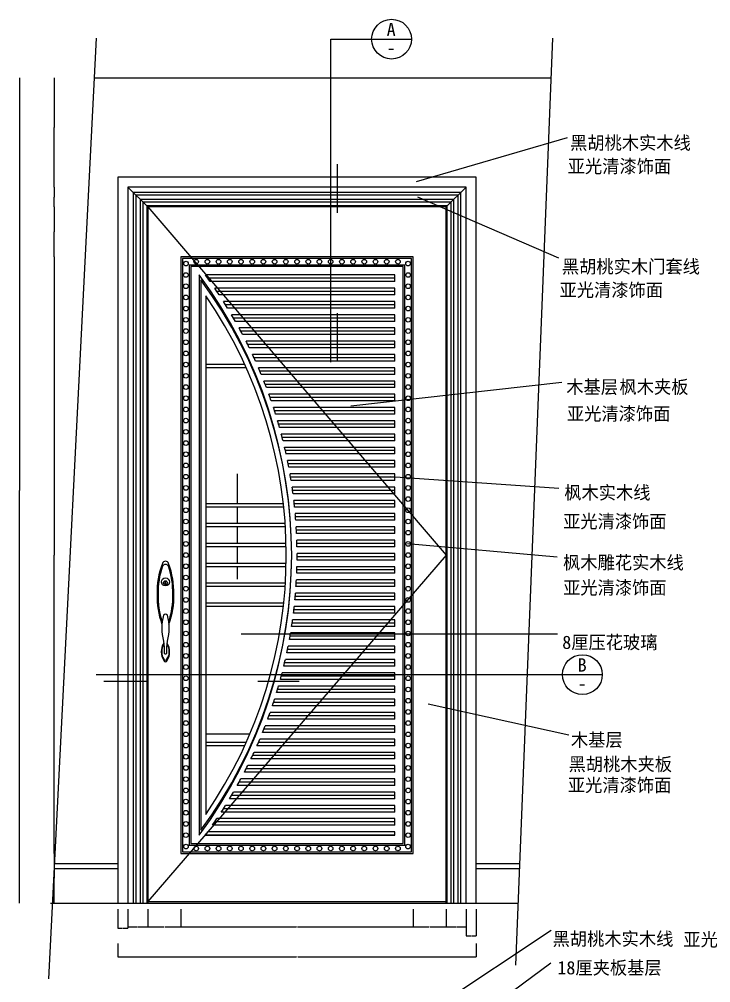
# Model space of a CAD drawing. Header units: metres. Extents: x 136 to 3593, y 168 to 4706.
# Drawn here: x 136 to 2221, y 1800 to 4706 of the extents above; entities that cross this region are included whole.
import ezdxf

# ---------------------------------------------------------------- set-up
doc = ezdxf.new("R2010")
doc.units = ezdxf.units.M
for name, color, linetype in [('2', 2, 'Continuous'), ('3', 3, 'Continuous'), ('4', 4, 'Continuous'), ('7', 7, 'Continuous'), ('BH', 3, 'Continuous'), ('DIM', 3, 'Continuous'), ('TEXT', 3, 'Continuous')]:
    doc.layers.add(name, color=color, linetype=linetype)
doc.dimstyles.get("Standard").update_dxf_attribs({"dimtxt": 2.5, "dimasz": 2.5, "dimexe": 1.25, "dimexo": 0.625, "dimtad": 1, "dimcen": 2.5, "dimazin": 3, "dimtfac": 1, "dimtmove": 0, "dimatfit": 3})

# ---------------------------------------------------------------- blocks, each defined once
blk = doc.blocks.new('1')
at = {"layer": '3'}
for p, q in [((-23.17, 182.61), (-23.17, 194.44)), ((-21.17, 182.61), (-21.17, 194.44))]:
    blk.add_line(p, q, dxfattribs=at)
for points in [[(-12.37, 70.86, 0.09), (-0.17, 153.79, 0.09), (-13.11, 238.89, 0.59), (-31.23, 238.89, 0.09), (-44.17, 153.79, 0.09), (-31.97, 70.86, 0.09)], [(-27.03, 2.51, 0.16), (-33.17, -19.57, 0.17), (-26.7, -42.12, 0.59), (-17.64, -42.12, 0.17), (-11.17, -19.57, 0.16), (-17.31, 2.51)]]:
    blk.add_lwpolyline(points, format="xyb", dxfattribs=at)
blk.add_circle((-22.17, 188.52), 6, dxfattribs=at)
at = {"layer": '7'}
for points in [[(-11.66, 63.83, 0.1), (2.83, 153.79, 0.1), (-12.78, 246.72, 0.3), (-22.17, 253.79, 0.3), (-31.56, 246.72, 0.1), (-47.17, 153.79, 0.1), (-32.68, 63.83, 0.1)], [(-27.42, 6.12, 0.16), (-34.67, -19.57, 0.17), (-26.87, -46.04, 0.3), (-22.17, -49.57, 0.3), (-17.47, -46.04, 0.17), (-9.67, -19.57, 0.16), (-16.93, 6.12)]]:
    blk.add_lwpolyline(points, format="xyb", dxfattribs=at)
blk.add_lwpolyline([(-26.17, -24.09, 0.5), (-18.17, -24.09, -0.05), (-16.04, 12.75, 0.13), (-16.17, 90.91, 0.5), (-28.17, 90.91, 0.13), (-28.3, 12.75, -0.05)], format="xyb", close=True, dxfattribs=at)
blk.add_circle((-22.17, 191.3), 12, dxfattribs=at)
blk = doc.blocks.new('*D1')
for p, q in [((136.85, 4529.09), (136.85, 3284.3)), ((136.6, 3284.3), (136.35, 3284.3)), ((136.85, 2039.52), (136.85, 3284.3)), ((136.85, 3284.3), (136.85, 3284.3)), ((137.1, 3284.3), (137.35, 3284.3))]:
    blk.add_line(p, q)
at = {"layer": 'Defpoints'}
for p in [(136.85, 4529.09), (136.85, 3284.3), (136.85, 2039.52)]:
    blk.add_point(p, dxfattribs=at)
at = {"layer": 'BH', "insert": (136.85, 3285.425), "char_height": 1, "attachment_point": 5}
blk.add_mtext('0', dxfattribs=at)
blk = doc.blocks.new('*D2')
for p, q in [((241.92, 4529.09), (241.92, 4379.3)), ((241.67, 4379.3), (241.42, 4379.3)), ((241.92, 4229.52), (241.92, 4379.3)), ((241.92, 4379.3), (241.92, 4379.3)), ((242.17, 4379.3), (242.42, 4379.3))]:
    blk.add_line(p, q)
at = {"layer": 'Defpoints'}
for p in [(241.92, 4529.09), (241.92, 4379.3), (241.92, 4229.52)]:
    blk.add_point(p, dxfattribs=at)
at = {"layer": 'DIM', "insert": (241.92, 4380.425), "char_height": 1, "attachment_point": 5}
blk.add_mtext('0', dxfattribs=at)
blk = doc.blocks.new('*D10')
for p, q in [((241.92, 4139.52), (241.92, 4064.52)), ((241.67, 4064.52), (241.42, 4064.52)), ((241.92, 3989.52), (241.92, 4064.52)), ((241.92, 4064.52), (241.92, 4064.52)), ((242.17, 4064.52), (242.42, 4064.52))]:
    blk.add_line(p, q)
at = {"layer": 'Defpoints'}
for p in [(241.92, 4139.52), (241.92, 4064.52), (241.92, 3989.52)]:
    blk.add_point(p, dxfattribs=at)
at = {"layer": 'DIM', "insert": (241.92, 4065.645), "char_height": 1, "attachment_point": 5}
blk.add_mtext('0', dxfattribs=at)
blk = doc.blocks.new('*D11')
for p, q in [((241.92, 4199.52), (241.92, 4169.52)), ((241.67, 4169.52), (241.42, 4169.52)), ((241.92, 4139.52), (241.92, 4169.52)), ((241.92, 4169.52), (241.92, 4169.52)), ((242.17, 4169.52), (242.42, 4169.52))]:
    blk.add_line(p, q)
at = {"layer": 'Defpoints'}
for p in [(241.92, 4199.52), (241.92, 4169.52), (241.92, 4139.52)]:
    blk.add_point(p, dxfattribs=at)
at = {"layer": 'DIM', "insert": (241.92, 4170.645), "char_height": 1, "attachment_point": 5}
blk.add_mtext('0', dxfattribs=at)
blk = doc.blocks.new('*D12')
for p, q in [((241.92, 2189.52), (241.92, 2114.52)), ((241.67, 2114.52), (241.42, 2114.52)), ((241.92, 2039.52), (241.92, 2114.52)), ((241.92, 2114.52), (241.92, 2114.52)), ((242.17, 2114.52), (242.42, 2114.52))]:
    blk.add_line(p, q)
at = {"layer": 'Defpoints'}
for p in [(241.92, 2189.52), (241.92, 2114.52), (241.92, 2039.52)]:
    blk.add_point(p, dxfattribs=at)
at = {"layer": 'DIM', "insert": (241.92, 2115.645), "char_height": 1, "attachment_point": 5}
blk.add_mtext('0', dxfattribs=at)
blk = doc.blocks.new('*D13')
for p, q in [((241.92, 3989.52), (241.92, 3089.52)), ((241.67, 3089.52), (241.42, 3089.52)), ((241.92, 2189.52), (241.92, 3089.52)), ((241.92, 3089.52), (241.92, 3089.52)), ((242.17, 3089.52), (242.42, 3089.52))]:
    blk.add_line(p, q)
at = {"layer": 'Defpoints'}
for p in [(241.92, 3989.52), (241.92, 3089.52), (241.92, 2189.52)]:
    blk.add_point(p, dxfattribs=at)
at = {"layer": 'DIM', "insert": (241.92, 3090.645), "char_height": 1, "attachment_point": 5}
blk.add_mtext('0', dxfattribs=at)
blk = doc.blocks.new('*D14')
for p, q in [((433.58, 1917.98), (433.58, 1877.99)), ((1513.58, 1917.98), (1513.58, 1877.99)), ((433.83, 1877.99), (971.58, 1877.99)), ((975.58, 1877.99), (1513.33, 1877.99))]:
    blk.add_line(p, q)
at = {"layer": 'Defpoints'}
for p in [(433.58, 1917.98), (1513.58, 1917.98), (433.58, 1877.99)]:
    blk.add_point(p, dxfattribs=at)
at = {"layer": 'BH', "insert": (973.58, 1877.99), "char_height": 1, "attachment_point": 5}
blk.add_mtext('1080', dxfattribs=at)
blk = doc.blocks.new('*D15')
for p, q in [((623.58, 2021.22), (623.58, 1967.98)), ((1323.58, 2021.22), (1323.58, 1967.98)), ((623.83, 1967.98), (972.08, 1967.98)), ((975.08, 1967.98), (1323.33, 1967.98))]:
    blk.add_line(p, q)
at = {"layer": 'Defpoints'}
for p in [(623.58, 2021.22), (1323.58, 2021.22), (623.58, 1967.98)]:
    blk.add_point(p, dxfattribs=at)
at = {"layer": 'DIM', "insert": (973.58, 1967.98), "char_height": 1, "attachment_point": 5}
blk.add_mtext('700', dxfattribs=at)
blk = doc.blocks.new('*D16')
for p, q in [((523.58, 2021.22), (523.58, 1967.98)), ((623.58, 2021.22), (623.58, 1967.98)), ((523.83, 1967.98), (572.08, 1967.98)), ((575.08, 1967.98), (623.33, 1967.98))]:
    blk.add_line(p, q)
at = {"layer": 'Defpoints'}
for p in [(523.58, 2021.22), (623.58, 2021.22), (523.58, 1967.98)]:
    blk.add_point(p, dxfattribs=at)
at = {"layer": 'DIM', "insert": (573.58, 1967.98), "char_height": 1, "attachment_point": 5}
blk.add_mtext('100', dxfattribs=at)
blk = doc.blocks.new('*D17')
for p, q in [((433.58, 2021.22), (433.58, 1963.98)), ((463.58, 2021.22), (463.58, 1963.98)), ((433.83, 1963.98), (447.58, 1963.98)), ((449.58, 1963.98), (463.33, 1963.98))]:
    blk.add_line(p, q)
at = {"layer": 'Defpoints'}
for p in [(433.58, 2021.22), (463.58, 2021.22), (433.58, 1963.98)]:
    blk.add_point(p, dxfattribs=at)
at = {"layer": 'DIM', "insert": (448.58, 1963.98), "char_height": 1, "attachment_point": 5}
blk.add_mtext('30', dxfattribs=at)
blk = doc.blocks.new('*D18')
for p, q in [((463.58, 2021.22), (463.58, 1967.98)), ((523.58, 2021.22), (523.58, 1967.98)), ((463.83, 1967.98), (492.58, 1967.98)), ((494.58, 1967.98), (523.33, 1967.98))]:
    blk.add_line(p, q)
at = {"layer": 'Defpoints'}
for p in [(463.58, 2021.22), (523.58, 2021.22), (463.58, 1967.98)]:
    blk.add_point(p, dxfattribs=at)
at = {"layer": 'DIM', "insert": (493.58, 1967.98), "char_height": 1, "attachment_point": 5}
blk.add_mtext('60', dxfattribs=at)
blk = doc.blocks.new('*D19')
for p, q in [((1483.58, 2021.22), (1483.58, 1941.14)), ((1513.58, 2021.22), (1513.58, 1941.14)), ((1483.83, 1941.14), (1497.58, 1941.14)), ((1499.58, 1941.14), (1513.33, 1941.14))]:
    blk.add_line(p, q)
at = {"layer": 'Defpoints'}
for p in [(1483.58, 2021.22), (1513.58, 2021.22), (1483.58, 1941.14)]:
    blk.add_point(p, dxfattribs=at)
at = {"layer": 'DIM', "insert": (1498.58, 1941.14), "char_height": 1, "attachment_point": 5}
blk.add_mtext('30', dxfattribs=at)
blk = doc.blocks.new('*D20')
for p, q in [((1423.58, 2021.22), (1423.58, 1967.98)), ((1483.58, 2021.22), (1483.58, 1967.98)), ((1423.83, 1967.98), (1452.58, 1967.98)), ((1454.58, 1967.98), (1483.33, 1967.98))]:
    blk.add_line(p, q)
at = {"layer": 'Defpoints'}
for p in [(1423.58, 2021.22), (1483.58, 2021.22), (1423.58, 1967.98)]:
    blk.add_point(p, dxfattribs=at)
at = {"layer": 'DIM', "insert": (1453.58, 1967.98), "char_height": 1, "attachment_point": 5}
blk.add_mtext('60', dxfattribs=at)
blk = doc.blocks.new('*D21')
for p, q in [((1323.58, 2021.22), (1323.58, 1967.98)), ((1423.58, 2021.22), (1423.58, 1967.98)), ((1323.83, 1967.98), (1372.08, 1967.98)), ((1375.08, 1967.98), (1423.33, 1967.98))]:
    blk.add_line(p, q)
at = {"layer": 'Defpoints'}
for p in [(1323.58, 2021.22), (1423.58, 2021.22), (1323.58, 1967.98)]:
    blk.add_point(p, dxfattribs=at)
at = {"layer": 'DIM', "insert": (1373.58, 1967.98), "char_height": 1, "attachment_point": 5}
blk.add_mtext('100', dxfattribs=at)
blk = doc.blocks.new('*D22')
for p, q in [((241.67, 4243.46), (241.42, 4243.46)), ((241.92, 4229.52), (241.92, 4243.46)), ((241.92, 4199.52), (241.92, 4243.46)), ((241.92, 4243.46), (241.92, 4243.46)), ((242.17, 4243.46), (242.42, 4243.46))]:
    blk.add_line(p, q)
at = {"layer": 'Defpoints'}
for p in [(241.92, 4243.46), (241.92, 4229.52), (241.92, 4199.52)]:
    blk.add_point(p, dxfattribs=at)
at = {"layer": 'DIM', "insert": (241.92, 4244.585), "char_height": 1, "attachment_point": 5}
blk.add_mtext('0', dxfattribs=at)

msp = doc.modelspace()

# ---------------------------------------------------------------- hatches: boundary and pattern name
at = {"layer": 'BH'}
h = msp.add_hatch(dxfattribs=at)
h.set_pattern_fill('CROSS', scale=100)
h.paths.add_polyline_path([(698.58, 3871.84), (698.58, 3664.52), (814.57, 3664.52, 0.04)])
h.paths.add_polyline_path([(819.05, 3654.52), (698.58, 3654.52), (698.58, 3244.52), (929.95, 3244.52, 0.08)])
h.paths.add_polyline_path([(931.03, 3234.52), (698.58, 3234.52), (698.58, 3184.52), (935.35, 3184.52, 0.01)])
h.paths.add_polyline_path([(935.99, 3174.52), (698.58, 3174.52), (698.58, 3124.52), (938.14, 3124.52, 0.01)])
h.paths.add_polyline_path([(938.36, 3114.52), (698.58, 3114.52), (698.58, 3064.52), (938.36, 3064.52, 0.01)])
h.paths.add_polyline_path([(938.14, 3054.52), (698.58, 3054.52), (698.58, 3004.52), (935.99, 3004.52, 0.01)])
h.paths.add_polyline_path([(935.35, 2994.52), (698.58, 2994.52), (698.58, 2944.52), (931.03, 2944.52, 0.01)])
h.paths.add_polyline_path([(929.95, 2934.52), (698.58, 2934.52), (698.58, 2524.52), (819.05, 2524.52, 0.08)])
h.paths.add_polyline_path([(814.57, 2514.52), (698.58, 2514.52), (698.58, 2307.2, 0.04)])
h = msp.add_hatch(dxfattribs=at)
h.set_pattern_fill('AR-RROOF', scale=200)
h.paths.add_polyline_path([(814.57, 3664.52, 0.04), (698.58, 3871.84), (698.58, 3664.52)])
h.paths.add_polyline_path([(819.05, 3654.52), (698.58, 3654.52), (698.58, 3244.52), (929.95, 3244.52, 0.08)])
h.paths.add_polyline_path([(935.35, 3184.52, 0.01), (931.03, 3234.52), (698.58, 3234.52), (698.58, 3184.52)])
h.paths.add_polyline_path([(698.58, 3174.52), (698.58, 3124.52), (938.14, 3124.52, 0.01), (935.99, 3174.52)])
h.paths.add_polyline_path([(938.36, 3064.52, 0.01), (938.36, 3114.52), (698.58, 3114.52), (698.58, 3064.52)])
h.paths.add_polyline_path([(935.99, 3004.52, 0.01), (938.14, 3054.52), (698.58, 3054.52), (698.58, 3004.52)])
h.paths.add_polyline_path([(698.58, 2994.52), (698.58, 2944.52), (931.03, 2944.52, 0.01), (935.35, 2994.52)])
h.paths.add_polyline_path([(698.58, 2934.52), (698.58, 2524.52), (819.05, 2524.52, 0.08), (929.95, 2934.52)])
h.paths.add_polyline_path([(698.58, 2514.52), (698.58, 2307.2, 0.04), (814.57, 2514.52)])

# ---------------------------------------------------------------- linework, layer by layer
at = {"layer": '2'}
for p, q in [((230.85, 2039.52), (1639.92, 2039.52)), ((443.58, 2039.52), (1503.58, 2039.52))]:
    msp.add_line(p, q, dxfattribs=at)
at = {"layer": '3'}
for p, q in [((1744.04, 4648.4), (1632.46, 1852.74)), ((463.58, 4199.52), (523.58, 4139.52)), ((1423.58, 4139.52), (1483.58, 4199.52)), ((1268.58, 3934.52), (697.23, 3934.52)), ((1268.58, 3924.52), (704.49, 3924.52)), ((1268.58, 3914.52), (1268.58, 3934.52)), ((1268.58, 3914.52), (711.62, 3914.52)), ((1268.58, 3894.52), (725.49, 3894.52)), ((1268.58, 3874.52), (1268.58, 3894.52)), ((1268.58, 3884.52), (732.24, 3884.52)), ((1268.58, 3874.52), (738.86, 3874.52)), ((1268.58, 3854.52), (751.76, 3854.52)), ((1268.58, 3844.52), (758.04, 3844.52)), ((1268.58, 3834.52), (1268.58, 3854.52)), ((1268.58, 3834.52), (764.2, 3834.52)), ((1268.58, 3814.52), (776.18, 3814.52)), ((1268.58, 3794.52), (1268.58, 3814.52)), ((1268.58, 3804.52), (782.01, 3804.52)), ((1268.58, 3794.52), (787.73, 3794.52)), ((1268.58, 3774.52), (798.85, 3774.52)), ((1268.58, 3764.52), (804.25, 3764.52)), ((1268.58, 3754.52), (809.56, 3754.52)), ((1268.58, 3754.52), (1268.58, 3774.52)), ((1268.58, 3734.52), (819.86, 3734.52)), ((1268.58, 3724.52), (824.87, 3724.52)), ((1268.58, 3714.52), (1268.58, 3734.52)), ((1268.58, 3714.52), (829.77, 3714.52)), ((1268.58, 3694.52), (839.3, 3694.52)), ((1268.58, 3674.52), (1268.58, 3694.52)), ((1268.58, 3684.52), (843.92, 3684.52)), ((1268.58, 3674.52), (848.45, 3674.52)), ((1268.58, 3654.52), (857.24, 3654.52)), ((1268.58, 3644.52), (861.49, 3644.52)), ((1268.58, 3634.52), (865.66, 3634.52)), ((1268.58, 3634.52), (1268.58, 3654.52)), ((1268.58, 3614.52), (873.73, 3614.52)), ((1268.58, 3604.52), (877.63, 3604.52)), ((1268.58, 3594.52), (1268.58, 3614.52)), ((1268.58, 3594.52), (881.45, 3594.52)), ((1268.58, 3574.52), (888.83, 3574.52)), ((1268.58, 3564.52), (892.39, 3564.52)), ((1268.58, 3554.52), (895.87, 3554.52)), ((1268.58, 3554.52), (1268.58, 3574.52)), ((1268.58, 3534.52), (902.58, 3534.52)), ((1268.58, 3524.52), (905.82, 3524.52)), ((1268.58, 3514.52), (1268.58, 3534.52)), ((1268.58, 3514.52), (908.97, 3514.52)), ((1268.58, 3494.52), (915.04, 3494.52)), ((1268.58, 3474.52), (1268.58, 3494.52)), ((1268.58, 3484.52), (917.95, 3484.52)), ((1268.58, 3474.52), (920.78, 3474.52)), ((1268.58, 3454.52), (926.22, 3454.52)), ((1268.58, 3444.52), (928.82, 3444.52)), ((1268.58, 3434.52), (931.34, 3434.52)), ((1268.58, 3434.52), (1268.58, 3454.52)), ((1268.58, 3414.52), (936.16, 3414.52)), ((1268.58, 3404.52), (938.46, 3404.52)), ((1268.58, 3394.52), (1268.58, 3414.52)), ((1268.58, 3394.52), (940.68, 3394.52)), ((1268.58, 3374.52), (944.9, 3374.52)), ((1268.58, 3354.52), (1268.58, 3374.52)), ((1268.58, 3364.52), (946.89, 3364.52)), ((1268.58, 3354.52), (948.82, 3354.52)), ((1268.58, 3334.52), (952.44, 3334.52)), ((1268.58, 3324.52), (954.14, 3324.52)), ((1268.58, 3314.52), (955.77, 3314.52)), ((1268.58, 3314.52), (1268.58, 3334.52)), ((1268.58, 3294.52), (958.81, 3294.52)), ((1268.58, 3284.52), (960.23, 3284.52)), ((1268.58, 3274.52), (1268.58, 3294.52)), ((1268.58, 3274.52), (961.57, 3274.52)), ((1268.58, 3254.52), (964.03, 3254.52)), ((1268.58, 3244.52), (965.16, 3244.52)), ((1268.58, 3234.52), (966.21, 3234.52)), ((1268.58, 3234.52), (1268.58, 3254.52)), ((1268.58, 3214.52), (968.11, 3214.52)), ((1268.58, 3204.52), (968.95, 3204.52)), ((1268.58, 3194.52), (1268.58, 3214.52)), ((1268.58, 3194.52), (969.72, 3194.52)), ((1268.58, 3174.52), (971.06, 3174.52)), ((1268.58, 3154.52), (1268.58, 3174.52)), ((1268.58, 3164.52), (971.62, 3164.52)), ((1268.58, 3154.52), (972.11, 3154.52)), ((1268.58, 3134.52), (972.88, 3134.52)), ((1268.58, 3124.52), (973.16, 3124.52)), ((1268.58, 3114.52), (973.36, 3114.52)), ((1268.58, 3114.52), (1268.58, 3134.52)), ((1268.58, 3094.52), (973.57, 3094.52)), ((1268.58, 3084.52), (973.57, 3084.52)), ((1268.58, 3074.52), (1268.58, 3094.52)), ((1268.58, 3054.52), (973.16, 3054.52)), ((1268.58, 3074.52), (973.5, 3074.52)), ((1268.58, 3034.52), (1268.58, 3054.52)), ((1268.58, 3034.52), (972.53, 3034.52)), ((1268.58, 3044.52), (972.88, 3044.52)), ((1268.58, 2994.52), (970.42, 2994.52)), ((1268.58, 3004.52), (971.06, 3004.52)), ((1268.58, 3014.52), (971.62, 3014.52)), ((1268.58, 2994.52), (1268.58, 3014.52)), ((1268.58, 2964.52), (968.11, 2964.52)), ((1268.58, 2974.52), (968.95, 2974.52)), ((1268.58, 2954.52), (1268.58, 2974.52)), ((1268.58, 2954.52), (967.2, 2954.52)), ((1268.58, 2914.52), (962.84, 2914.52)), ((1268.58, 2924.52), (964.03, 2924.52)), ((1268.58, 2934.52), (965.16, 2934.52)), ((1268.58, 2914.52), (1268.58, 2934.52)), ((1268.58, 2884.52), (958.81, 2884.52)), ((1268.58, 2894.52), (960.23, 2894.52)), ((1268.58, 2874.52), (1268.58, 2894.52)), ((1268.58, 2854.52), (954.14, 2854.52)), ((1268.58, 2874.52), (957.33, 2874.52)), ((1268.58, 2834.52), (1268.58, 2854.52)), ((1268.58, 2834.52), (950.66, 2834.52)), ((1268.58, 2844.52), (952.44, 2844.52)), ((1268.58, 2794.52), (942.83, 2794.52)), ((1268.58, 2804.52), (944.9, 2804.52)), ((1268.58, 2814.52), (946.89, 2814.52)), ((1268.58, 2794.52), (1268.58, 2814.52)), ((1268.58, 2764.52), (936.16, 2764.52)), ((1268.58, 2774.52), (938.46, 2774.52)), ((1268.58, 2754.52), (1268.58, 2774.52)), ((1268.58, 2734.52), (928.82, 2734.52)), ((1268.58, 2754.52), (933.79, 2754.52)), ((1268.58, 2714.52), (1268.58, 2734.52)), ((1268.58, 2714.52), (923.54, 2714.52)), ((1268.58, 2724.52), (926.22, 2724.52)), ((1268.58, 2674.52), (912.04, 2674.52)), ((1268.58, 2684.52), (915.04, 2684.52)), ((1268.58, 2694.52), (917.95, 2694.52)), ((1268.58, 2674.52), (1268.58, 2694.52)), ((1268.58, 2654.52), (905.82, 2654.52)), ((1268.58, 2634.52), (1268.58, 2654.52)), ((1268.58, 2634.52), (899.27, 2634.52)), ((1268.58, 2644.52), (902.58, 2644.52)), ((1268.58, 2594.52), (885.18, 2594.52)), ((1268.58, 2604.52), (888.83, 2604.52)), ((1268.58, 2614.52), (892.39, 2614.52)), ((1268.58, 2594.52), (1268.58, 2614.52)), ((1268.58, 2564.52), (873.73, 2564.52)), ((1268.58, 2574.52), (877.63, 2574.52)), ((1268.58, 2554.52), (1268.58, 2574.52)), ((1268.58, 2534.52), (861.49, 2534.52)), ((1268.58, 2554.52), (869.74, 2554.52)), ((1268.58, 2514.52), (1268.58, 2534.52)), ((1268.58, 2514.52), (852.89, 2514.52)), ((1268.58, 2524.52), (857.24, 2524.52)), ((1268.58, 2474.52), (834.59, 2474.52)), ((1268.58, 2484.52), (839.3, 2484.52)), ((1268.58, 2494.52), (843.92, 2494.52)), ((1268.58, 2474.52), (1268.58, 2494.52)), ((1268.58, 2444.52), (819.86, 2444.52)), ((1268.58, 2454.52), (824.87, 2454.52)), ((1268.58, 2434.52), (1268.58, 2454.52)), ((1268.58, 2414.52), (804.25, 2414.52)), ((1268.58, 2434.52), (814.76, 2434.52)), ((1268.58, 2394.52), (1268.58, 2414.52)), ((1268.58, 2394.52), (793.34, 2394.52)), ((1268.58, 2404.52), (798.85, 2404.52)), ((1268.58, 2354.52), (770.24, 2354.52)), ((1268.58, 2364.52), (776.18, 2364.52)), ((1268.58, 2374.52), (782.01, 2374.52)), ((1268.58, 2354.52), (1268.58, 2374.52)), ((1268.58, 2334.52), (758.04, 2334.52)), ((1268.58, 2314.52), (1268.58, 2334.52)), ((1268.58, 2314.52), (745.37, 2314.52)), ((1268.58, 2324.52), (751.76, 2324.52)), ((1268.58, 2274.52), (718.61, 2274.52)), ((1268.58, 2284.52), (725.49, 2284.52)), ((1268.58, 2294.52), (732.24, 2294.52)), ((1268.58, 2274.52), (1268.58, 2294.52)), ((1268.58, 2244.52), (697.23, 2244.52)), ((697.23, 2244.52), (1268.58, 2244.52)), ((1268.58, 2254.52), (704.49, 2254.52)), ((1268.58, 2244.52), (1268.58, 2254.52)), ((523.58, 2044.52), (1423.58, 2044.52))]:
    msp.add_line(p, q, dxfattribs=at)
for points in [[(1467.58, 2039.52), (1467.58, 4183.52), (479.58, 4183.52), (479.58, 2039.52)], [(1459.58, 2039.52), (1459.58, 4175.52), (487.58, 4175.52), (487.58, 2039.52)], [(1446.58, 2039.52), (1446.58, 4162.52), (500.58, 4162.52), (500.58, 2039.52)], [(1438.58, 2039.52), (1438.58, 4154.52), (508.58, 4154.52), (508.58, 2039.52)], [(1426.58, 2039.52), (1426.58, 4142.52), (520.58, 4142.52), (520.58, 2039.52)]]:
    msp.add_lwpolyline(points, dxfattribs=at)
for points in [[(1318.58, 2194.52), (1318.58, 3984.52), (628.58, 3984.52), (628.58, 2194.52)], [(1298.58, 2214.52), (1298.58, 3964.52), (648.58, 3964.52), (648.58, 2214.52)]]:
    msp.add_lwpolyline(points, close=True, dxfattribs=at)
msp.add_lwpolyline([(683.58, 2259.74, 0.33), (683.58, 3919.29), (683.58, 2259.74)], format="xyb", dxfattribs=at)
for start, end in [(35.23, 36.22), (33.29, 34.26), (31.4, 32.34), (29.54, 30.46), (27.71, 28.62), (25.92, 26.81), (24.15, 25.03), (22.4, 23.27), (20.68, 21.54), (18.98, 19.83), (17.29, 18.13), (15.62, 16.45), (13.96, 14.79), (12.31, 13.14), (10.68, 11.5), (9.05, 9.86), (7.43, 8.24), (5.82, 6.63), (4.21, 5.01), (2.61, 3.41), (1, 1.8), (359.4, 0.2), (357.8, 358.6), (356.19, 356.99), (354.58, 355.39), (352.97, 353.78), (351.35, 352.16), (349.73, 350.54), (348.1, 348.91), (346.45, 347.27), (344.8, 345.63), (343.13, 343.97), (341.45, 342.29), (339.75, 340.6), (338.03, 338.89), (336.29, 337.16), (334.53, 335.41), (332.74, 333.64), (330.92, 331.83), (329.07, 330), (327.18, 328.13), (325.26, 326.23), (323.78, 324.27)]:
    msp.add_arc((-456.46, 3089.52), 1430.04, start, end, dxfattribs=at)
at = {"layer": '4'}
for p, q in [((362.34, 4529.09), (1739.16, 4529.09)), ((242.49, 2159.52), (433.58, 2159.52)), ((1513.58, 2159.52), (1644.71, 2159.52))]:
    msp.add_line(p, q, dxfattribs=at)
for points in [[(1513.58, 2039.52), (1513.58, 4229.52), (433.58, 4229.52), (433.58, 2039.52)], [(1483.58, 2039.52), (1483.58, 4199.52), (463.58, 4199.52), (463.58, 2039.52)]]:
    msp.add_lwpolyline(points, dxfattribs=at)
at = {"layer": '7'}
for p, q in [((814.57, 3664.52), (698.58, 3664.52)), ((819.05, 3654.52), (698.58, 3654.52)), ((929.95, 3244.52), (698.58, 3244.52)), ((931.03, 3234.52), (698.58, 3234.52)), ((935.35, 3184.52), (698.58, 3184.52)), ((935.99, 3174.52), (698.58, 3174.52)), ((938.14, 3124.52), (698.58, 3124.52)), ((938.36, 3114.52), (698.58, 3114.52)), ((938.36, 3064.52), (698.58, 3064.52)), ((938.14, 3054.52), (698.58, 3054.52)), ((935.99, 3004.52), (698.58, 3004.52)), ((935.35, 2994.52), (698.58, 2994.52)), ((931.03, 2944.52), (698.58, 2944.52)), ((929.95, 2934.52), (698.58, 2934.52)), ((819.05, 2524.52), (698.58, 2524.52)), ((814.57, 2514.52), (698.58, 2514.52)), ((241.74, 2144.52), (433.58, 2144.52)), ((1513.58, 2144.52), (1644.11, 2144.52))]:
    msp.add_line(p, q, dxfattribs=at)
msp.add_lwpolyline([(1423.58, 2039.52), (1423.58, 4139.52), (523.58, 4139.52), (523.58, 2039.52)], dxfattribs=at)
for points in [[(1323.58, 2189.52), (1323.58, 3989.52), (623.58, 3989.52), (623.58, 2189.52), (1323.58, 2189.52)], [(1293.58, 2219.52), (1293.58, 3959.52), (653.58, 3959.52), (653.58, 2219.52)]]:
    msp.add_lwpolyline(points, close=True, dxfattribs=at)
msp.add_lwpolyline([(678.58, 2244.52, 0.33), (678.58, 3934.52)], format="xyb", close=True, dxfattribs=at)
msp.add_lwpolyline([(698.58, 2307.2, 0.31), (698.58, 3871.84), (698.58, 2307.2)], format="xyb", dxfattribs=at)
at = {"layer": 'BH'}
msp.add_lwpolyline([(523.58, 4139.52), (1423.58, 3089.52), (523.58, 2044.52)], dxfattribs=at)
for centre in [(669.47, 3974.52), (703.27, 3974.52), (737.06, 3974.52), (770.85, 3974.52), (804.65, 3974.52), (838.44, 3974.52), (872.23, 3974.52), (906.03, 3974.52), (939.82, 3974.52), (973.61, 3974.52), (1007.41, 3974.52), (1041.2, 3974.52), (1074.99, 3974.52), (1108.79, 3974.52), (1142.58, 3974.52), (1176.37, 3974.52), (1210.17, 3974.52), (1243.96, 3974.52), (1277.75, 3974.52), (638.92, 3968.78), (1308.24, 3968.78), (638.58, 3934.35), (1308.58, 3934.35), (638.58, 3900.56), (1308.58, 3900.56), (638.58, 3866.77), (1308.58, 3866.77), (638.58, 3832.97), (1308.58, 3832.97), (638.58, 3799.18), (1308.58, 3799.18), (638.58, 3765.39), (1308.58, 3765.39), (638.58, 3731.59), (1308.58, 3731.59), (638.58, 3697.8), (1308.58, 3697.8), (638.58, 3664.01), (1308.58, 3664.01), (638.58, 3630.21), (1308.58, 3630.21), (638.58, 3596.42), (1308.58, 3596.42), (638.58, 3562.63), (1308.58, 3562.63), (638.58, 3528.83), (1308.58, 3528.83), (638.58, 3495.04), (1308.58, 3495.04), (638.58, 3461.25), (1308.58, 3461.25), (638.58, 3427.45), (1308.58, 3427.45), (638.58, 3393.66), (1308.58, 3393.66), (638.58, 3359.87), (1308.58, 3359.87), (638.58, 3326.07), (1308.58, 3326.07), (638.58, 3292.28), (1308.58, 3292.28), (638.58, 3258.48), (1308.58, 3258.48), (638.58, 3224.69), (1308.58, 3224.69), (638.58, 3190.9), (1308.58, 3190.9), (638.58, 3157.1), (1308.58, 3157.1), (638.58, 3123.31), (1308.58, 3123.31), (638.58, 3089.52), (1308.58, 3089.52), (638.58, 3055.72), (1308.58, 3055.72), (638.58, 3021.93), (1308.58, 3021.93), (638.58, 2988.14), (1308.58, 2988.14), (638.58, 2954.34), (1308.58, 2954.34), (638.58, 2920.55), (1308.58, 2920.55), (638.58, 2886.76), (1308.58, 2886.76), (638.58, 2852.96), (1308.58, 2852.96), (638.58, 2819.17), (1308.58, 2819.17), (638.58, 2785.38), (1308.58, 2785.38), (638.58, 2751.58), (1308.58, 2751.58), (638.58, 2717.79), (1308.58, 2717.79), (638.58, 2684), (1308.58, 2684), (638.58, 2650.2), (1308.58, 2650.2), (638.58, 2616.41), (1308.58, 2616.41), (638.58, 2582.62), (1308.58, 2582.62), (638.58, 2548.82), (1308.58, 2548.82), (638.58, 2515.03), (1308.58, 2515.03), (638.58, 2481.23), (1308.58, 2481.23), (638.58, 2447.44), (1308.58, 2447.44), (638.58, 2413.65), (1308.58, 2413.65), (638.58, 2379.85), (1308.58, 2379.85), (638.58, 2346.06), (1308.58, 2346.06), (638.58, 2312.27), (1308.58, 2312.27), (638.58, 2278.47), (1308.58, 2278.47), (638.58, 2244.68), (1308.58, 2244.68), (638.92, 2210.26), (669.47, 2204.52), (703.27, 2204.52), (737.06, 2204.52), (770.85, 2204.52), (804.65, 2204.52), (838.44, 2204.52), (872.23, 2204.52), (906.03, 2204.52), (939.82, 2204.52), (973.61, 2204.52), (1007.41, 2204.52), (1041.2, 2204.52), (1074.99, 2204.52), (1108.79, 2204.52), (1142.58, 2204.52), (1176.37, 2204.52), (1210.17, 2204.52), (1243.96, 2204.52), (1277.75, 2204.52), (1308.24, 2210.26)]:
    msp.add_circle(centre, 7, dxfattribs=at)
at = {"layer": 'DIM'}
msp.add_line((368.54, 4648.4), (224.91, 1811.79), dxfattribs=at)
at = {"layer": 'TEXT'}
msp.add_line((367.97, 2728.98), (1773.7, 2728.98), dxfattribs=at)
for points in [[(1075.53, 3670.98), (1075.53, 4645.76), (1198.5, 4645.76)], [(1198.5, 4645.76), (1318.5, 4645.76)], [(1095.53, 4122.36), (1095.53, 4268.47)], [(1095.53, 3673.23), (1095.53, 3819.33)], [(391.71, 2708.98), (521.08, 2708.98)], [(855.48, 2708.98), (979.91, 2708.98)], [(1773.7, 2728.98), (1893.7, 2728.98)]]:
    msp.add_lwpolyline(points, dxfattribs=at)
for centre in [(1258.5, 4645.76), (1833.7, 2728.98)]:
    msp.add_circle(centre, 60, dxfattribs=at)

# ---------------------------------------------------------------- block references
at = {"layer": '4'}
msp.add_blockref('1', (599.14, 2817.32), dxfattribs=at)

# ---------------------------------------------------------------- texts
at = {"layer": 'TEXT'}
for s, p in [('A', (1243.69, 4654.83)), ('-', (1243.59, 4599.63)), ('B', (1819.43, 2738.04)), ('-', (1819.64, 2682.11))]:
    msp.add_text(s, height=40, dxfattribs=at).set_placement(p)
at = {"layer": 'TEXT', "char_height": 40, "attachment_point": 1}
for s, insert in [('黑胡桃木实木线', (1796.52, 4352.98)), ('亚光清漆饰面', (1789.5, 4282.27)), ('黑胡桃实木门套线', (1771.92, 3979.81)), ('亚光清漆饰面', (1764.9, 3909.1)), ('木基层', (1785.25, 3616.66)), ('枫木夹板', (1945.54, 3616.76)), ('亚光清漆饰面', (1787.1, 3535.89)), ('枫木实木线', (1779.06, 3298)), ('亚光清漆饰面', (1775.62, 3211.14)), ('枫木雕花实木线', (1775.44, 3087.01)), ('亚光清漆饰面', (1775.62, 3011.24)), ('8厘压花玻璃', (1772.92, 2846.5)), ('木基层', (1799.25, 2552.22)), ('黑胡桃木夹板', (1792.09, 2478.96)), ('亚光清漆饰面', (1790.03, 2415.61)), ('黑胡桃木实木线', (1743.97, 1951.88)), ('亚光清漆饰面', (2137.98, 1949.93)), ('18厘夹板基层', (1758.19, 1864.82))]:
    msp.add_mtext(s, dxfattribs=dict(at, insert=insert))

# ---------------------------------------------------------------- dimensions: what is measured, and where the dimension line sits
at = {"layer": 'BH'}
for base, p1, p2, picture, middle in [((136.85, 3284.3), (136.85, 4529.09), (136.85, 2039.52), '*D1', (136.85, 3285.425)), ((433.58, 1877.99), (433.58, 1917.98), (1513.58, 1917.98), '*D14', (973.58, 1877.99))]:
    dim = msp.add_linear_dim(base=base, p1=p1, p2=p2, dimstyle='Standard', dxfattribs=at)
    dim.commit()
    dim.dimension.update_dxf_attribs({"geometry": picture, "text_midpoint": middle})
at = {"layer": 'DIM'}
for base, p1, p2, picture, middle in [((241.92, 4379.3), (241.92, 4529.09), (241.92, 4229.52), '*D2', (241.92, 4380.425)), ((241.92, 4243.46), (241.92, 4229.52), (241.92, 4199.52), '*D22', (241.92, 4244.585)), ((241.92, 4169.52), (241.92, 4199.52), (241.92, 4139.52), '*D11', (241.92, 4170.645)), ((241.92, 4064.52), (241.92, 4139.52), (241.92, 3989.52), '*D10', (241.92, 4065.645)), ((241.92, 3089.52), (241.92, 3989.52), (241.92, 2189.52), '*D13', (241.92, 3090.645)), ((241.92, 2114.52), (241.92, 2189.52), (241.92, 2039.52), '*D12', (241.92, 2115.645)), ((433.58, 1963.98), (433.58, 2021.22), (463.58, 2021.22), '*D17', (448.58, 1963.98)), ((463.58, 1967.98), (463.58, 2021.22), (523.58, 2021.22), '*D18', (493.58, 1967.98)), ((523.58, 1967.98), (523.58, 2021.22), (623.58, 2021.22), '*D16', (573.58, 1967.98)), ((623.58, 1967.98), (623.58, 2021.22), (1323.58, 2021.22), '*D15', (973.58, 1967.98)), ((1323.58, 1967.98), (1323.58, 2021.22), (1423.58, 2021.22), '*D21', (1373.58, 1967.98)), ((1423.58, 1967.98), (1423.58, 2021.22), (1483.58, 2021.22), '*D20', (1453.58, 1967.98)), ((1483.58, 1941.14), (1483.58, 2021.22), (1513.58, 2021.22), '*D19', (1498.58, 1941.14))]:
    dim = msp.add_linear_dim(base=base, p1=p1, p2=p2, dimstyle='Standard', dxfattribs=at)
    dim.commit()
    dim.dimension.update_dxf_attribs({"geometry": picture, "text_midpoint": middle})

# ---------------------------------------------------------------- leaders
at = {"layer": 'BH'}
msp.add_leader([(1058.33, 1356.4), (1738.12, 1859.25)], dimstyle='Standard', dxfattribs=at)
at = {"layer": 'DIM'}
for points in [[(1334.15, 4216.12), (1789.05, 4348.72)], [(1336.86, 4170.12), (1761.97, 3986.11)], [(1135.97, 3540.14), (1771.37, 3611.43)], [(1255.63, 3326.09), (1762.25, 3291.17)], [(1306.15, 3124.15), (1757.64, 3083.98)], [(805.32, 2852.36), (1758.78, 2852.36)], [(1369.11, 2640.35), (1792.38, 2547.28)], [(1008.82, 1473.61), (1739.63, 1957.99)]]:
    msp.add_leader(points, dimstyle='Standard', dxfattribs=at)

doc.saveas('drawing.dxf')
